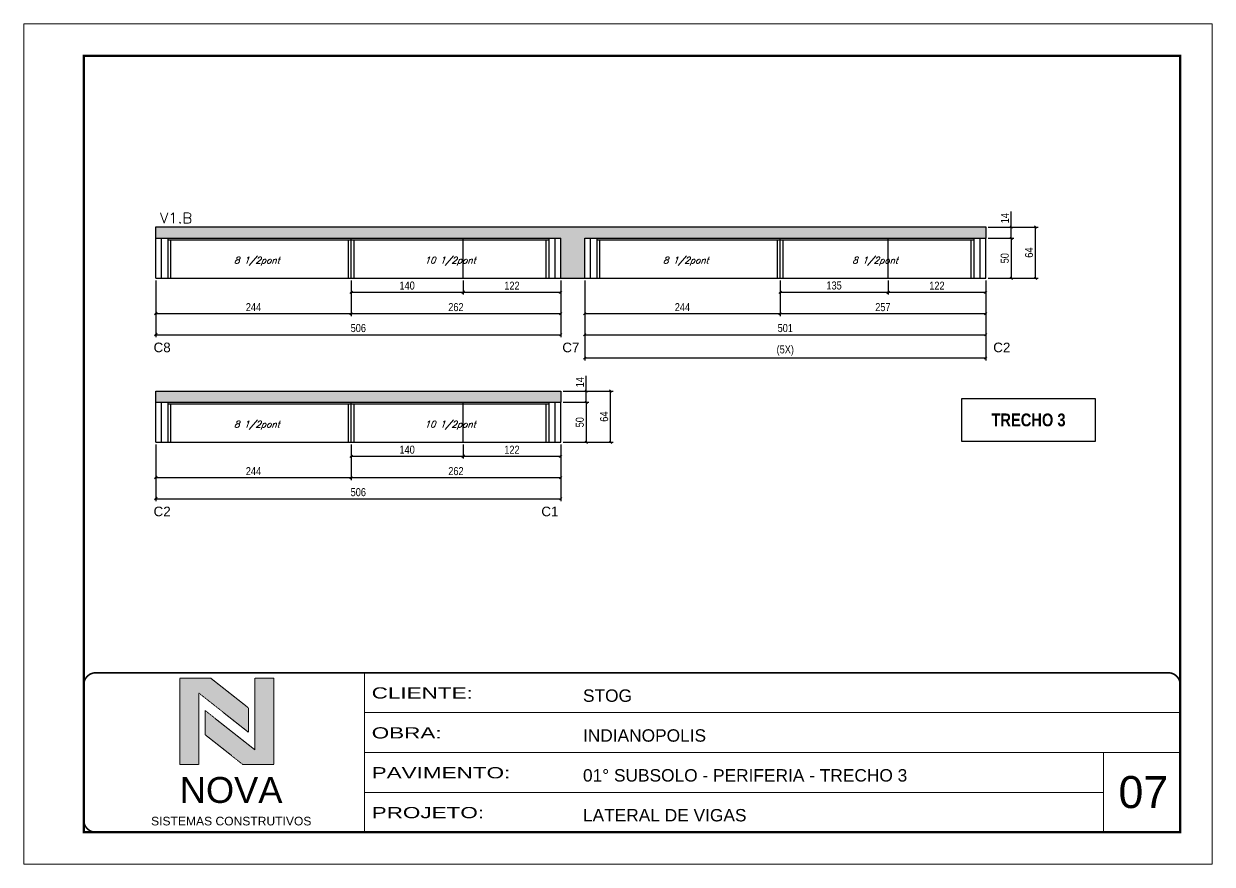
# Model space of a CAD drawing. Extents: x 0 to 6325, y 10169 to 19307.
# Drawn here: x 3170 to 4655, y 15911 to 16961 of the extents above; entities that cross this region are included whole.
import ezdxf

# ---------------------------------------------------------------- set-up
doc = ezdxf.new("R2010")
doc.units = 0
doc.linetypes.add('CONTINUO', pattern=[0])
doc.linetypes.add('DASHED', pattern=[0.75, 0.5, -0.25])
for name, color, linetype in [('1', 1, 'Continuous'), ('5', 5, 'Continuous'), ('COTA', 241, 'Continuous'), ('NOMENCLATURA', 7, 'Continuous'), ('Painéis', 200, 'Continuous'), ('SARR_2.2x7', 40, 'Continuous'), ('SARR_3.5x7', 81, 'Continuous'), ('texto', 7, 'Continuous')]:
    doc.layers.add(name, color=color, linetype=linetype)
for name, color, linetype, lineweight in [('CARIMBO', 255, 'Continuous', 9), ('CARIMBO-LEGENDA', 75, 'Continuous', 15), ('Folhas', 255, 'Continuous', 9), ('SARRAFO DE PRESSAO', 251, 'DASHED', 9), ('Texto Seção', 7, 'Continuous', 15)]:
    doc.layers.add(name, color=color, linetype=linetype, lineweight=lineweight)
doc.styles.add('arial', font='arial.ttf')
doc.styles.add('COTA TECNICA', font='techl___.ttf', dxfattribs={"height": 10})
doc.styles.add('REGUA-120', font='ROMANS.shx', dxfattribs={"height": 15})
doc.styles.add('ROMANC', font='techb___.ttf', dxfattribs={"height": 2.5})
doc.styles.add('Romans', font='romans.shx')
doc.styles.get("Standard").update_dxf_attribs({"font": 'arial.ttf'})
doc.styles.add('Tecnologia', font='')
doc.styles.get('Tecnologia').set_extended_font_data('Forgotten Futurist')
doc.dimstyles.new('PAINEL', dxfattribs={"dimtxt": 10, "dimasz": 3, "dimexe": 3, "dimexo": 3, "dimgap": 3, "dimtad": 1, "dimdec": 1, "dimzin": 12, "dimdsep": 46, "dimtxsty": 'COTA TECNICA', "dimblk1": 'OBLIQUE', "dimblk2": 'OBLIQUE', "dimsah": 1, "dimcen": 0.9, "dimclrd": 4, "dimclre": 4, "dimclrt": 240, "dimadec": 1, "dimazin": 3, "dimtfac": 1, "dimtdec": 1, "dimtmove": 0, "dimatfit": 3, "dimfxl": 1, "dimtolj": 1, "dimtzin": 12, "dimarcsym": 0})

# ---------------------------------------------------------------- blocks, each defined once
blk = doc.blocks.new('A$C64660E27')
at = {"layer": 'COTA', "true_color": 0x1a1a1a}
h = blk.add_hatch(color=250, dxfattribs=at)
h.dxf.hatch_style = 1
h.paths.add_polyline_path([(185.4, -11.6), (142.4, -11.6), (142.4, -131.6), (168.8, -131.6), (168.8, -32.2), (237.7, -86.7), (237.7, -53)])
at = {"layer": 'COTA'}
h = blk.add_hatch(color=20, dxfattribs=at)
h.dxf.hatch_style = 1
h.paths.add_polyline_path([(273, -11.4), (246.6, -11.4), (246.6, -111.1), (177.7, -56.6), (177.7, -90.2), (230, -131.6), (273, -131.6)])
for p, q in [((142.4, -131.6), (142.4, -11.6)), ((142.4, -11.6), (185.4, -11.6)), ((185.4, -11.6), (237.7, -53)), ((273, -11.4), (246.6, -11.4)), ((246.6, -111.1), (246.6, -11.4)), ((273, -11.4), (273, -131.6)), ((168.8, -32.2), (237.7, -86.7)), ((168.8, -131.6), (168.8, -32.2)), ((246.6, -111.1), (177.7, -56.6)), ((177.7, -90.2), (177.7, -56.6)), ((237.7, -86.7), (237.7, -53)), ((230, -131.6), (177.7, -90.2)), ((142.4, -131.6), (168.8, -131.6)), ((273, -131.6), (230, -131.6))]:
    blk.add_line(p, q)
at = {"layer": 'CARIMBO-LEGENDA', "color": 7, "linetype": 'Continuous', "ltscale": 100, "style": 'arial'}
blk.add_text('NOVA', height=36, dxfattribs=at).set_placement((142.4, -184.8))
at = {"layer": 'CARIMBO-LEGENDA', "color": 7, "linetype": 'Continuous', "style": 'arial'}
blk.add_text('SISTEMAS CONSTRUTIVOS', height=12, dxfattribs=at).set_placement((102.5, -216))
blk = doc.blocks.new('9999999999')
at = {"color": 30, "linetype": 'CONTINUO'}
for p, q in [((98564.6, 34230.2), (98564.6, 34429.4)), ((98564.6, 34379.6), (99584, 34379.6)), ((98564.6, 34329.8), (99488, 34329.8)), ((99584, 34329.8), (99488, 34329.8)), ((99488, 34329.8), (99488, 34230.2)), ((98564.6, 34280), (99488, 34280))]:
    blk.add_line(p, q, dxfattribs=at)
at = {"color": 30, "linetype": 'CONTINUO', "const_width": 2}
blk.add_lwpolyline([(99584, 34230.2), (99584, 34414.4, 0.414214), (99569, 34429.4), (98229, 34429.4, 0.414214), (98214, 34414.4), (98214, 34245.2, 0.414214), (98229, 34230.2), (99584, 34230.2)], format="xyb", dxfattribs=at)
at = {"layer": 'Folhas'}
blk.add_lwpolyline([(98139, 34190.2), (99624, 34190.2), (99624, 35240.2), (98139, 35240.2)], close=True, dxfattribs=at)
at = {"layer": 'Folhas', "color": 30, "const_width": 3}
blk.add_lwpolyline([(98214, 34230.2), (99584, 34230.2), (99584, 35200.2), (98214, 35200.2)], close=True, dxfattribs=at)
at = {"xscale": 0.9, "yscale": 0.9, "zscale": 0.9}
blk.add_blockref('A$C64660E27', (98205.8, 34433.1), dxfattribs=at)
at = {"color": 7, "linetype": 'Continuous', "ltscale": 5, "style": 'arial'}
for s, height, p in [('STOG', 15.48, (98837.7, 34393.1)), ('INDIANOPOLIS', 15.483, (98837.7, 34343.3)), ('01° SUBSOLO - PERIFERIA - TRECHO 3', 15.483, (98837.7, 34293.5)), ('LATERAL DE VIGAS', 15.483, (98837.7, 34243.7))]:
    blk.add_text(s, height=height, dxfattribs=at).set_placement(p)
at = {"layer": 'Folhas', "color": 7, "style": 'Tecnologia', "width": 1.5}
for s, p in [('CLIENTE:', (98573.7, 34397.2)), ('OBRA:', (98573.7, 34347.3)), ('PAVIMENTO:', (98573.7, 34297.5)), ('PROJETO:', (98573.7, 34247.7))]:
    blk.add_text(s, height=14, dxfattribs=at).set_placement(p)
blk = doc.blocks.new('_Oblique')
at = {"layer": '1', "color": 0, "lineweight": -2}
blk.add_line((-0.5, -0.5), (0.5, 0.5), dxfattribs=at)
blk = doc.blocks.new('*D197')
at = {"layer": 'COTA', "color": 4, "linetype": 'ByBlock', "lineweight": -2, "transparency": 16777216}
for p, q in [((3335, 16640.5), (3335, 16596.3)), ((3579, 16640.5), (3579, 16596.3)), ((3335, 16599.3), (3579, 16599.3))]:
    blk.add_line(p, q, dxfattribs=at)
at = {"layer": 'Defpoints', "color": 0, "linetype": 'ByBlock', "transparency": 16777216}
for p in [(3335, 16643.5), (3579, 16643.5), (3579, 16599.3)]:
    blk.add_point(p, dxfattribs=at)
at = {"layer": 'COTA', "color": 4, "linetype": 'ByBlock', "lineweight": -2, "transparency": 16777216, "xscale": 3, "yscale": 3, "zscale": 3, "rotation": 180}
blk.add_blockref('_Oblique', (3335, 16599.3), dxfattribs=at)
at = {"layer": 'COTA', "color": 4, "linetype": 'ByBlock', "lineweight": -2, "transparency": 16777216, "xscale": 3, "yscale": 3, "zscale": 3}
blk.add_blockref('_Oblique', (3579, 16599.3), dxfattribs=at)
at = {"layer": 'COTA', "color": 240, "linetype": 'ByBlock', "transparency": 16777216, "insert": (3457, 16607.4), "char_height": 10, "attachment_point": 5, "style": 'COTA TECNICA'}
blk.add_mtext('\\A1;244', dxfattribs=at)
blk = doc.blocks.new('*D198')
at = {"layer": 'COTA', "color": 4, "linetype": 'ByBlock', "lineweight": -2, "transparency": 16777216}
for p, q in [((3579, 16640.5), (3579, 16596.3)), ((3841, 16640.5), (3841, 16596.3)), ((3579, 16599.3), (3841, 16599.3))]:
    blk.add_line(p, q, dxfattribs=at)
at = {"layer": 'Defpoints', "color": 0, "linetype": 'ByBlock', "transparency": 16777216}
for p in [(3579, 16643.5), (3841, 16643.5), (3841, 16599.3)]:
    blk.add_point(p, dxfattribs=at)
at = {"layer": 'COTA', "color": 4, "linetype": 'ByBlock', "lineweight": -2, "transparency": 16777216, "xscale": 3, "yscale": 3, "zscale": 3, "rotation": 180}
blk.add_blockref('_Oblique', (3579, 16599.3), dxfattribs=at)
at = {"layer": 'COTA', "color": 4, "linetype": 'ByBlock', "lineweight": -2, "transparency": 16777216, "xscale": 3, "yscale": 3, "zscale": 3}
blk.add_blockref('_Oblique', (3841, 16599.3), dxfattribs=at)
at = {"layer": 'COTA', "color": 240, "linetype": 'ByBlock', "transparency": 16777216, "insert": (3710, 16607.4), "char_height": 10, "width": 210.731, "attachment_point": 5, "style": 'COTA TECNICA'}
blk.add_mtext('\\A1;262', dxfattribs=at)
blk = doc.blocks.new('*D686')
at = {"layer": 'COTA', "color": 4, "linetype": 'ByBlock', "lineweight": -2, "transparency": 16777216}
for p, q in [((3335, 16640.5), (3335, 16570)), ((3841, 16640.5), (3841, 16570)), ((3335, 16573), (3841, 16573))]:
    blk.add_line(p, q, dxfattribs=at)
at = {"layer": 'Defpoints', "color": 0, "linetype": 'ByBlock', "transparency": 16777216}
for p in [(3335, 16643.5), (3841, 16643.5), (3841, 16573)]:
    blk.add_point(p, dxfattribs=at)
at = {"layer": 'COTA', "color": 4, "linetype": 'ByBlock', "lineweight": -2, "transparency": 16777216, "xscale": 3, "yscale": 3, "zscale": 3, "rotation": 180}
blk.add_blockref('_Oblique', (3335, 16573), dxfattribs=at)
at = {"layer": 'COTA', "color": 4, "linetype": 'ByBlock', "lineweight": -2, "transparency": 16777216, "xscale": 3, "yscale": 3, "zscale": 3}
blk.add_blockref('_Oblique', (3841, 16573), dxfattribs=at)
at = {"layer": 'COTA', "color": 240, "linetype": 'ByBlock', "transparency": 16777216, "insert": (3588, 16581.2), "char_height": 10, "attachment_point": 5, "style": 'COTA TECNICA'}
blk.add_mtext('\\A1;506', dxfattribs=at)
blk = doc.blocks.new('*D687')
at = {"layer": 'COTA', "color": 4, "lineweight": -2, "transparency": 16777216}
for p, q in [((3579, 16640.5), (3579, 16623.1)), ((3719, 16640.5), (3719, 16623.1)), ((3579, 16626.1), (3719, 16626.1))]:
    blk.add_line(p, q, dxfattribs=at)
at = {"layer": 'Defpoints', "color": 0, "transparency": 16777216}
for p in [(3579, 16643.5), (3719, 16643.5), (3719, 16626.1)]:
    blk.add_point(p, dxfattribs=at)
at = {"layer": 'COTA', "color": 4, "lineweight": -2, "transparency": 16777216, "xscale": 3, "yscale": 3, "zscale": 3, "rotation": 180}
blk.add_blockref('_Oblique', (3579, 16626.1), dxfattribs=at)
at = {"layer": 'COTA', "color": 4, "lineweight": -2, "transparency": 16777216, "xscale": 3, "yscale": 3, "zscale": 3}
blk.add_blockref('_Oblique', (3719, 16626.1), dxfattribs=at)
at = {"layer": 'COTA', "color": 240, "transparency": 16777216, "insert": (3649, 16634.3), "char_height": 10, "attachment_point": 5, "style": 'COTA TECNICA'}
blk.add_mtext('\\A1;140', dxfattribs=at)
blk = doc.blocks.new('*D688')
at = {"layer": 'COTA', "color": 4, "lineweight": -2, "transparency": 16777216}
for p, q in [((3719, 16640.5), (3719, 16623.1)), ((3841, 16640.5), (3841, 16623.1)), ((3719, 16626.1), (3841, 16626.1))]:
    blk.add_line(p, q, dxfattribs=at)
at = {"layer": 'Defpoints', "color": 0, "transparency": 16777216}
for p in [(3719, 16643.5), (3841, 16643.5), (3841, 16626.1)]:
    blk.add_point(p, dxfattribs=at)
at = {"layer": 'COTA', "color": 4, "lineweight": -2, "transparency": 16777216, "xscale": 3, "yscale": 3, "zscale": 3, "rotation": 180}
blk.add_blockref('_Oblique', (3719, 16626.1), dxfattribs=at)
at = {"layer": 'COTA', "color": 4, "lineweight": -2, "transparency": 16777216, "xscale": 3, "yscale": 3, "zscale": 3}
blk.add_blockref('_Oblique', (3841, 16626.1), dxfattribs=at)
at = {"layer": 'COTA', "color": 240, "transparency": 16777216, "insert": (3780, 16634.2), "char_height": 10, "attachment_point": 5, "style": 'COTA TECNICA'}
blk.add_mtext('\\A1;122', dxfattribs=at)
blk = doc.blocks.new('*D259')
at = {"layer": 'COTA', "color": 4, "linetype": 'ByBlock', "lineweight": -2, "transparency": 16777216}
for p, q in [((3871, 16640.5), (3871, 16596.3)), ((4115, 16640.5), (4115, 16596.3)), ((3871, 16599.3), (4115, 16599.3))]:
    blk.add_line(p, q, dxfattribs=at)
at = {"layer": 'Defpoints', "color": 0, "linetype": 'ByBlock', "transparency": 16777216}
for p in [(3871, 16643.5), (4115, 16643.5), (4115, 16599.3)]:
    blk.add_point(p, dxfattribs=at)
at = {"layer": 'COTA', "color": 4, "linetype": 'ByBlock', "lineweight": -2, "transparency": 16777216, "xscale": 3, "yscale": 3, "zscale": 3, "rotation": 180}
blk.add_blockref('_Oblique', (3871, 16599.3), dxfattribs=at)
at = {"layer": 'COTA', "color": 4, "linetype": 'ByBlock', "lineweight": -2, "transparency": 16777216, "xscale": 3, "yscale": 3, "zscale": 3}
blk.add_blockref('_Oblique', (4115, 16599.3), dxfattribs=at)
at = {"layer": 'COTA', "color": 240, "linetype": 'ByBlock', "transparency": 16777216, "insert": (3993, 16607.4), "char_height": 10, "attachment_point": 5, "style": 'COTA TECNICA'}
blk.add_mtext('\\A1;244', dxfattribs=at)
blk = doc.blocks.new('*D260')
at = {"layer": 'COTA', "color": 4, "linetype": 'ByBlock', "lineweight": -2, "transparency": 16777216}
for p, q in [((4115, 16640.5), (4115, 16596.3)), ((4372, 16640.5), (4372, 16596.3)), ((4115, 16599.3), (4372, 16599.3))]:
    blk.add_line(p, q, dxfattribs=at)
at = {"layer": 'Defpoints', "color": 0, "linetype": 'ByBlock', "transparency": 16777216}
for p in [(4115, 16643.5), (4372, 16643.5), (4372, 16599.3)]:
    blk.add_point(p, dxfattribs=at)
at = {"layer": 'COTA', "color": 4, "linetype": 'ByBlock', "lineweight": -2, "transparency": 16777216, "xscale": 3, "yscale": 3, "zscale": 3, "rotation": 180}
blk.add_blockref('_Oblique', (4115, 16599.3), dxfattribs=at)
at = {"layer": 'COTA', "color": 4, "linetype": 'ByBlock', "lineweight": -2, "transparency": 16777216, "xscale": 3, "yscale": 3, "zscale": 3}
blk.add_blockref('_Oblique', (4372, 16599.3), dxfattribs=at)
at = {"layer": 'COTA', "color": 240, "linetype": 'ByBlock', "transparency": 16777216, "insert": (4243.5, 16607.4), "char_height": 10, "width": 210.731, "attachment_point": 5, "style": 'COTA TECNICA'}
blk.add_mtext('\\A1;257', dxfattribs=at)
blk = doc.blocks.new('*D689')
at = {"layer": 'COTA', "color": 4, "linetype": 'ByBlock', "lineweight": -2, "transparency": 16777216}
for p, q in [((3871, 16640.5), (3871, 16570)), ((4372, 16640.5), (4372, 16570)), ((3871, 16573), (4372, 16573))]:
    blk.add_line(p, q, dxfattribs=at)
at = {"layer": 'Defpoints', "color": 0, "linetype": 'ByBlock', "transparency": 16777216}
for p in [(3871, 16643.5), (4372, 16643.5), (4372, 16573)]:
    blk.add_point(p, dxfattribs=at)
at = {"layer": 'COTA', "color": 4, "linetype": 'ByBlock', "lineweight": -2, "transparency": 16777216, "xscale": 3, "yscale": 3, "zscale": 3, "rotation": 180}
blk.add_blockref('_Oblique', (3871, 16573), dxfattribs=at)
at = {"layer": 'COTA', "color": 4, "linetype": 'ByBlock', "lineweight": -2, "transparency": 16777216, "xscale": 3, "yscale": 3, "zscale": 3}
blk.add_blockref('_Oblique', (4372, 16573), dxfattribs=at)
at = {"layer": 'COTA', "color": 240, "linetype": 'ByBlock', "transparency": 16777216, "insert": (4121.5, 16581.2), "char_height": 10, "attachment_point": 5, "style": 'COTA TECNICA'}
blk.add_mtext('\\A1;501', dxfattribs=at)
blk = doc.blocks.new('*D690')
at = {"layer": 'COTA', "color": 4, "lineweight": -2, "transparency": 16777216}
for p, q in [((4115, 16640.5), (4115, 16623.1)), ((4250, 16640.5), (4250, 16623.1)), ((4115, 16626.1), (4250, 16626.1))]:
    blk.add_line(p, q, dxfattribs=at)
at = {"layer": 'Defpoints', "color": 0, "transparency": 16777216}
for p in [(4115, 16643.5), (4250, 16643.5), (4250, 16626.1)]:
    blk.add_point(p, dxfattribs=at)
at = {"layer": 'COTA', "color": 4, "lineweight": -2, "transparency": 16777216, "xscale": 3, "yscale": 3, "zscale": 3, "rotation": 180}
blk.add_blockref('_Oblique', (4115, 16626.1), dxfattribs=at)
at = {"layer": 'COTA', "color": 4, "lineweight": -2, "transparency": 16777216, "xscale": 3, "yscale": 3, "zscale": 3}
blk.add_blockref('_Oblique', (4250, 16626.1), dxfattribs=at)
at = {"layer": 'COTA', "color": 240, "transparency": 16777216, "insert": (4182.5, 16634.4), "char_height": 10, "attachment_point": 5, "style": 'COTA TECNICA'}
blk.add_mtext('\\A1;135', dxfattribs=at)
blk = doc.blocks.new('*D691')
at = {"layer": 'COTA', "color": 4, "lineweight": -2, "transparency": 16777216}
for p, q in [((4250, 16640.5), (4250, 16623.1)), ((4372, 16640.5), (4372, 16623.1)), ((4250, 16626.1), (4372, 16626.1))]:
    blk.add_line(p, q, dxfattribs=at)
at = {"layer": 'Defpoints', "color": 0, "transparency": 16777216}
for p in [(4250, 16643.5), (4372, 16643.5), (4372, 16626.1)]:
    blk.add_point(p, dxfattribs=at)
at = {"layer": 'COTA', "color": 4, "lineweight": -2, "transparency": 16777216, "xscale": 3, "yscale": 3, "zscale": 3, "rotation": 180}
blk.add_blockref('_Oblique', (4250, 16626.1), dxfattribs=at)
at = {"layer": 'COTA', "color": 4, "lineweight": -2, "transparency": 16777216, "xscale": 3, "yscale": 3, "zscale": 3}
blk.add_blockref('_Oblique', (4372, 16626.1), dxfattribs=at)
at = {"layer": 'COTA', "color": 240, "transparency": 16777216, "insert": (4311, 16634.2), "char_height": 10, "attachment_point": 5, "style": 'COTA TECNICA'}
blk.add_mtext('\\A1;122', dxfattribs=at)
blk = doc.blocks.new('*D677')
at = {"layer": 'COTA', "color": 4, "lineweight": -2, "transparency": 16777216}
for p, q in [((3871, 16640.5), (3871, 16540.9)), ((4372, 16640.5), (4372, 16540.9)), ((3871, 16543.9), (4372, 16543.9))]:
    blk.add_line(p, q, dxfattribs=at)
at = {"layer": 'Defpoints', "color": 0, "transparency": 16777216}
for p in [(3871, 16643.5), (4372, 16643.5), (4372, 16543.9)]:
    blk.add_point(p, dxfattribs=at)
at = {"layer": 'COTA', "color": 4, "lineweight": -2, "transparency": 16777216, "xscale": 3, "yscale": 3, "zscale": 3, "rotation": 180}
blk.add_blockref('_Oblique', (3871, 16543.9), dxfattribs=at)
at = {"layer": 'COTA', "color": 4, "lineweight": -2, "transparency": 16777216, "xscale": 3, "yscale": 3, "zscale": 3}
blk.add_blockref('_Oblique', (4372, 16543.9), dxfattribs=at)
at = {"layer": 'COTA', "color": 240, "transparency": 16777216, "insert": (4121.5, 16553.1), "char_height": 10, "attachment_point": 5, "style": 'COTA TECNICA'}
blk.add_mtext('\\A1;(5X)', dxfattribs=at)
blk = doc.blocks.new('*D242')
at = {"layer": 'COTA', "color": 4, "lineweight": -2, "transparency": 16777216}
for p, q in [((4375, 16693.5), (4406.9, 16693.5)), ((4403.9, 16693.5), (4403.9, 16643.5)), ((4375, 16643.5), (4406.9, 16643.5))]:
    blk.add_line(p, q, dxfattribs=at)
at = {"layer": 'Defpoints', "color": 0, "transparency": 16777216}
for p in [(4372, 16693.5), (4372, 16643.5), (4403.9, 16643.5)]:
    blk.add_point(p, dxfattribs=at)
at = {"layer": 'COTA', "color": 4, "lineweight": -2, "transparency": 16777216, "xscale": 3, "yscale": 3, "zscale": 3}
for p, rotation in [((4403.9, 16693.5), 90), ((4403.9, 16643.5), 270)]:
    blk.add_blockref('_Oblique', p, dxfattribs=dict(at, rotation=rotation))
at = {"layer": 'COTA', "color": 240, "transparency": 16777216, "insert": (4395.8, 16668.5), "char_height": 10, "attachment_point": 5, "rotation": 90, "style": 'COTA TECNICA'}
blk.add_mtext('\\A1;50', dxfattribs=at)
blk = doc.blocks.new('*D243')
at = {"layer": 'COTA', "color": 4, "lineweight": -2, "transparency": 16777216}
for p, q in [((4403.9, 16707.5), (4403.9, 16726.7)), ((4375, 16707.5), (4406.9, 16707.5)), ((4403.9, 16693.5), (4403.9, 16707.5)), ((4375, 16693.5), (4406.9, 16693.5))]:
    blk.add_line(p, q, dxfattribs=at)
at = {"layer": 'Defpoints', "color": 0, "transparency": 16777216}
for p in [(4372, 16707.5), (4403.9, 16707.5), (4372, 16693.5)]:
    blk.add_point(p, dxfattribs=at)
at = {"layer": 'COTA', "color": 4, "lineweight": -2, "transparency": 16777216, "xscale": 3, "yscale": 3, "zscale": 3}
for p, rotation in [((4403.9, 16707.5), 90), ((4403.9, 16693.5), 270)]:
    blk.add_blockref('_Oblique', p, dxfattribs=dict(at, rotation=rotation))
at = {"layer": 'COTA', "color": 240, "transparency": 16777216, "insert": (4395.9, 16718.6), "char_height": 10, "attachment_point": 5, "rotation": 90, "style": 'COTA TECNICA'}
blk.add_mtext('\\A1;14', dxfattribs=at)
blk = doc.blocks.new('*D244')
at = {"layer": 'COTA', "color": 4, "lineweight": -2, "transparency": 16777216}
for p, q in [((4375, 16707.5), (4437.3, 16707.5)), ((4434.3, 16643.5), (4434.3, 16707.5)), ((4375, 16643.5), (4437.3, 16643.5))]:
    blk.add_line(p, q, dxfattribs=at)
at = {"layer": 'Defpoints', "color": 0, "transparency": 16777216}
for p in [(4372, 16707.5), (4434.3, 16707.5), (4372, 16643.5)]:
    blk.add_point(p, dxfattribs=at)
at = {"layer": 'COTA', "color": 4, "lineweight": -2, "transparency": 16777216, "xscale": 3, "yscale": 3, "zscale": 3}
for p, rotation in [((4434.3, 16707.5), 90), ((4434.3, 16643.5), 270)]:
    blk.add_blockref('_Oblique', p, dxfattribs=dict(at, rotation=rotation))
at = {"layer": 'COTA', "color": 240, "transparency": 16777216, "insert": (4426.2, 16675.5), "char_height": 10, "attachment_point": 5, "rotation": 90, "style": 'COTA TECNICA'}
blk.add_mtext('\\A1;64', dxfattribs=at)
blk = doc.blocks.new('*D252')
at = {"layer": 'COTA', "color": 4, "linetype": 'ByBlock', "lineweight": -2, "transparency": 16777216}
for p, q in [((3335, 16435.6), (3335, 16391.4)), ((3579, 16435.6), (3579, 16391.4)), ((3335, 16394.4), (3579, 16394.4))]:
    blk.add_line(p, q, dxfattribs=at)
at = {"layer": 'Defpoints', "color": 0, "linetype": 'ByBlock', "transparency": 16777216}
for p in [(3335, 16438.6), (3579, 16438.6), (3579, 16394.4)]:
    blk.add_point(p, dxfattribs=at)
at = {"layer": 'COTA', "color": 4, "linetype": 'ByBlock', "lineweight": -2, "transparency": 16777216, "xscale": 3, "yscale": 3, "zscale": 3, "rotation": 180}
blk.add_blockref('_Oblique', (3335, 16394.4), dxfattribs=at)
at = {"layer": 'COTA', "color": 4, "linetype": 'ByBlock', "lineweight": -2, "transparency": 16777216, "xscale": 3, "yscale": 3, "zscale": 3}
blk.add_blockref('_Oblique', (3579, 16394.4), dxfattribs=at)
at = {"layer": 'COTA', "color": 240, "linetype": 'ByBlock', "transparency": 16777216, "insert": (3457, 16402.5), "char_height": 10, "attachment_point": 5, "style": 'COTA TECNICA'}
blk.add_mtext('\\A1;244', dxfattribs=at)
blk = doc.blocks.new('*D253')
at = {"layer": 'COTA', "color": 4, "linetype": 'ByBlock', "lineweight": -2, "transparency": 16777216}
for p, q in [((3579, 16435.6), (3579, 16391.4)), ((3841, 16435.6), (3841, 16391.4)), ((3579, 16394.4), (3841, 16394.4))]:
    blk.add_line(p, q, dxfattribs=at)
at = {"layer": 'Defpoints', "color": 0, "linetype": 'ByBlock', "transparency": 16777216}
for p in [(3579, 16438.6), (3841, 16438.6), (3841, 16394.4)]:
    blk.add_point(p, dxfattribs=at)
at = {"layer": 'COTA', "color": 4, "linetype": 'ByBlock', "lineweight": -2, "transparency": 16777216, "xscale": 3, "yscale": 3, "zscale": 3, "rotation": 180}
blk.add_blockref('_Oblique', (3579, 16394.4), dxfattribs=at)
at = {"layer": 'COTA', "color": 4, "linetype": 'ByBlock', "lineweight": -2, "transparency": 16777216, "xscale": 3, "yscale": 3, "zscale": 3}
blk.add_blockref('_Oblique', (3841, 16394.4), dxfattribs=at)
at = {"layer": 'COTA', "color": 240, "linetype": 'ByBlock', "transparency": 16777216, "insert": (3710, 16402.5), "char_height": 10, "width": 210.731, "attachment_point": 5, "style": 'COTA TECNICA'}
blk.add_mtext('\\A1;262', dxfattribs=at)
blk = doc.blocks.new('*D679')
at = {"layer": 'COTA', "color": 4, "linetype": 'ByBlock', "lineweight": -2, "transparency": 16777216}
for p, q in [((3335, 16435.6), (3335, 16365.1)), ((3841, 16435.6), (3841, 16365.1)), ((3335, 16368.1), (3841, 16368.1))]:
    blk.add_line(p, q, dxfattribs=at)
at = {"layer": 'Defpoints', "color": 0, "linetype": 'ByBlock', "transparency": 16777216}
for p in [(3335, 16438.6), (3841, 16438.6), (3841, 16368.1)]:
    blk.add_point(p, dxfattribs=at)
at = {"layer": 'COTA', "color": 4, "linetype": 'ByBlock', "lineweight": -2, "transparency": 16777216, "xscale": 3, "yscale": 3, "zscale": 3, "rotation": 180}
blk.add_blockref('_Oblique', (3335, 16368.1), dxfattribs=at)
at = {"layer": 'COTA', "color": 4, "linetype": 'ByBlock', "lineweight": -2, "transparency": 16777216, "xscale": 3, "yscale": 3, "zscale": 3}
blk.add_blockref('_Oblique', (3841, 16368.1), dxfattribs=at)
at = {"layer": 'COTA', "color": 240, "linetype": 'ByBlock', "transparency": 16777216, "insert": (3588, 16376.2), "char_height": 10, "attachment_point": 5, "style": 'COTA TECNICA'}
blk.add_mtext('\\A1;506', dxfattribs=at)
blk = doc.blocks.new('*D680')
at = {"layer": 'COTA', "color": 4, "lineweight": -2, "transparency": 16777216}
for p, q in [((3579, 16435.6), (3579, 16418.2)), ((3719, 16435.6), (3719, 16418.2)), ((3579, 16421.2), (3719, 16421.2))]:
    blk.add_line(p, q, dxfattribs=at)
at = {"layer": 'Defpoints', "color": 0, "transparency": 16777216}
for p in [(3579, 16438.6), (3719, 16438.6), (3719, 16421.2)]:
    blk.add_point(p, dxfattribs=at)
at = {"layer": 'COTA', "color": 4, "lineweight": -2, "transparency": 16777216, "xscale": 3, "yscale": 3, "zscale": 3, "rotation": 180}
blk.add_blockref('_Oblique', (3579, 16421.2), dxfattribs=at)
at = {"layer": 'COTA', "color": 4, "lineweight": -2, "transparency": 16777216, "xscale": 3, "yscale": 3, "zscale": 3}
blk.add_blockref('_Oblique', (3719, 16421.2), dxfattribs=at)
at = {"layer": 'COTA', "color": 240, "transparency": 16777216, "insert": (3649, 16429.3), "char_height": 10, "attachment_point": 5, "style": 'COTA TECNICA'}
blk.add_mtext('\\A1;140', dxfattribs=at)
blk = doc.blocks.new('*D681')
at = {"layer": 'COTA', "color": 4, "lineweight": -2, "transparency": 16777216}
for p, q in [((3719, 16435.6), (3719, 16418.2)), ((3841, 16435.6), (3841, 16418.2)), ((3719, 16421.2), (3841, 16421.2))]:
    blk.add_line(p, q, dxfattribs=at)
at = {"layer": 'Defpoints', "color": 0, "transparency": 16777216}
for p in [(3719, 16438.6), (3841, 16438.6), (3841, 16421.2)]:
    blk.add_point(p, dxfattribs=at)
at = {"layer": 'COTA', "color": 4, "lineweight": -2, "transparency": 16777216, "xscale": 3, "yscale": 3, "zscale": 3, "rotation": 180}
blk.add_blockref('_Oblique', (3719, 16421.2), dxfattribs=at)
at = {"layer": 'COTA', "color": 4, "lineweight": -2, "transparency": 16777216, "xscale": 3, "yscale": 3, "zscale": 3}
blk.add_blockref('_Oblique', (3841, 16421.2), dxfattribs=at)
at = {"layer": 'COTA', "color": 240, "transparency": 16777216, "insert": (3780, 16429.3), "char_height": 10, "attachment_point": 5, "style": 'COTA TECNICA'}
blk.add_mtext('\\A1;122', dxfattribs=at)
blk = doc.blocks.new('*D254')
at = {"layer": 'COTA', "color": 4, "lineweight": -2, "transparency": 16777216}
for p, q in [((3844, 16488.6), (3875.9, 16488.6)), ((3872.9, 16488.6), (3872.9, 16438.6)), ((3844, 16438.6), (3875.9, 16438.6))]:
    blk.add_line(p, q, dxfattribs=at)
at = {"layer": 'Defpoints', "color": 0, "transparency": 16777216}
for p in [(3841, 16488.6), (3841, 16438.6), (3872.9, 16438.6)]:
    blk.add_point(p, dxfattribs=at)
at = {"layer": 'COTA', "color": 4, "lineweight": -2, "transparency": 16777216, "xscale": 3, "yscale": 3, "zscale": 3}
for p, rotation in [((3872.9, 16488.6), 90), ((3872.9, 16438.6), 270)]:
    blk.add_blockref('_Oblique', p, dxfattribs=dict(at, rotation=rotation))
at = {"layer": 'COTA', "color": 240, "transparency": 16777216, "insert": (3864.8, 16463.6), "char_height": 10, "attachment_point": 5, "rotation": 90, "style": 'COTA TECNICA'}
blk.add_mtext('\\A1;50', dxfattribs=at)
blk = doc.blocks.new('*D255')
at = {"layer": 'COTA', "color": 4, "lineweight": -2, "transparency": 16777216}
for p, q in [((3872.9, 16502.6), (3872.9, 16521.7)), ((3844, 16502.6), (3875.9, 16502.6)), ((3872.9, 16488.6), (3872.9, 16502.6)), ((3844, 16488.6), (3875.9, 16488.6))]:
    blk.add_line(p, q, dxfattribs=at)
at = {"layer": 'Defpoints', "color": 0, "transparency": 16777216}
for p in [(3841, 16502.6), (3872.9, 16502.6), (3841, 16488.6)]:
    blk.add_point(p, dxfattribs=at)
at = {"layer": 'COTA', "color": 4, "lineweight": -2, "transparency": 16777216, "xscale": 3, "yscale": 3, "zscale": 3}
for p, rotation in [((3872.9, 16502.6), 90), ((3872.9, 16488.6), 270)]:
    blk.add_blockref('_Oblique', p, dxfattribs=dict(at, rotation=rotation))
at = {"layer": 'COTA', "color": 240, "transparency": 16777216, "insert": (3864.9, 16513.7), "char_height": 10, "attachment_point": 5, "rotation": 90, "style": 'COTA TECNICA'}
blk.add_mtext('\\A1;14', dxfattribs=at)
blk = doc.blocks.new('*D256')
at = {"layer": 'COTA', "color": 4, "lineweight": -2, "transparency": 16777216}
for p, q in [((3844, 16502.6), (3906.3, 16502.6)), ((3903.3, 16438.6), (3903.3, 16502.6)), ((3844, 16438.6), (3906.3, 16438.6))]:
    blk.add_line(p, q, dxfattribs=at)
at = {"layer": 'Defpoints', "color": 0, "transparency": 16777216}
for p in [(3841, 16502.6), (3903.3, 16502.6), (3841, 16438.6)]:
    blk.add_point(p, dxfattribs=at)
at = {"layer": 'COTA', "color": 4, "lineweight": -2, "transparency": 16777216, "xscale": 3, "yscale": 3, "zscale": 3}
for p, rotation in [((3903.3, 16502.6), 90), ((3903.3, 16438.6), 270)]:
    blk.add_blockref('_Oblique', p, dxfattribs=dict(at, rotation=rotation))
at = {"layer": 'COTA', "color": 240, "transparency": 16777216, "insert": (3895.2, 16470.6), "char_height": 10, "attachment_point": 5, "rotation": 90, "style": 'COTA TECNICA'}
blk.add_mtext('\\A1;64', dxfattribs=at)

msp = doc.modelspace()

# ---------------------------------------------------------------- hatches: boundary and pattern name
at = {"layer": 'COTA'}
h = msp.add_hatch(dxfattribs=at)
h.set_pattern_fill('AR-CONC', color=241, scale=0.03)
h.set_pattern_definition([(50, (39.285, -166.4835), (5.4655401, -0.4781726), [0.5715, -6.2865]), (355, (39.285, -166.4835), (-1.0573026, 5.7317054), [0.4572, -5.0292175]), (100.451445, (39.74, -166.5234), (4.4082374, 5.2535326), [0.4857003, -5.3427073]), (46.1842, (39.285, -164.9595), (8.1323712, -1.2612698), [0.85725, -9.42975]), (96.63556, (39.9625, -165.065), (7.122124, 7.4227837), [0.7285507, -8.0140682]), (351.18415, (39.285, -164.9595), (7.122124, 7.4227837), [0.685799, -7.543792]), (21, (40.047, -165.3405), (4.5484317, -3.067956), [0.5715, -6.2865]), (326, (40.047, -165.3405), (1.8540609, 5.525639), [0.4572, -5.0292]), (71.451445, (40.426, -165.596), (6.4024926, 2.457683), [0.4857003, -5.3426981]), (37.5, (39.2848, -166.4835), (0.0926581, 2.53665117), [0, -4.96824, 0, -5.1054, 0, -5.04825]), (7.5, (39.2848, -166.4835), (2.00458988, 3.00541724), [0, -2.91084, 0, -4.85394, 0, -1.92405]), (327.5, (37.5855, -166.4835), (4.06771786, -0.17186232), [0, -1.905, 0, -5.9436, 0, -7.8867]), (317.5, (36.8235, -166.4835), (4.44387544, 0.7627947), [0, -2.4765, 0, -3.94716, 0, -5.6007])])
h.paths.add_polyline_path([(3840.97, 16643.54), (3870.97, 16643.54), (3870.97, 16693.54), (4371.97, 16693.54), (4371.97, 16707.54), (3334.97, 16707.54), (3334.97, 16693.54), (3840.97, 16693.54)])
h = msp.add_hatch(dxfattribs=at)
h.set_pattern_fill('AR-CONC', color=241, scale=0.03)
h.set_pattern_definition([(50, (39.285, -154.5845), (5.4655401, -0.4781726), [0.5715, -6.2865]), (355, (39.285, -154.5845), (-1.0573026, 5.7317054), [0.4572, -5.0292175]), (100.451445, (39.74, -154.6243), (4.4082374, 5.2535326), [0.4857003, -5.3427073]), (46.1842, (39.285, -153.0605), (8.1323712, -1.2612698), [0.85725, -9.42975]), (96.63556, (39.9625, -153.1656), (7.122124, 7.4227837), [0.7285507, -8.0140682]), (351.18415, (39.285, -153.0605), (7.122124, 7.4227837), [0.685799, -7.543792]), (21, (40.047, -153.4415), (4.5484317, -3.067956), [0.5715, -6.2865]), (326, (40.047, -153.4415), (1.8540609, 5.525639), [0.4572, -5.0292]), (71.451445, (40.426, -153.697), (6.4024926, 2.457683), [0.4857003, -5.3426981]), (37.5, (39.2848, -154.5845), (0.0926581, 2.53665117), [0, -4.96824, 0, -5.1054, 0, -5.04825]), (7.5, (39.2848, -154.5845), (2.00458988, 3.00541724), [0, -2.91084, 0, -4.85394, 0, -1.92405]), (327.5, (37.5855, -154.5845), (4.06771786, -0.17186232), [0, -1.905, 0, -5.9436, 0, -7.8867]), (317.5, (36.8235, -154.5845), (4.44387544, 0.7627947), [0, -2.4765, 0, -3.94716, 0, -5.6007])])
h.paths.add_polyline_path([(3334.97, 16502.62), (3334.97, 16488.62), (3840.97, 16488.62), (3840.97, 16502.62)])

# ---------------------------------------------------------------- linework, layer by layer
for p, q in [((3334.97, 16693.54), (3334.97, 16707.54)), ((3334.97, 16707.54), (4371.97, 16707.54)), ((4371.97, 16707.54), (4371.97, 16693.54)), ((3840.97, 16643.54), (3870.97, 16643.54)), ((3334.97, 16488.62), (3334.97, 16502.62)), ((3334.97, 16502.62), (3840.97, 16502.62)), ((3840.97, 16502.62), (3840.97, 16488.62))]:
    msp.add_line(p, q, dxfattribs=at)
msp.add_lwpolyline([(4342.03, 16493.23), (4508.81, 16493.23), (4508.81, 16439.57), (4342.03, 16439.57)], close=True, dxfattribs=at)
at = {"layer": 'Painéis', "linetype": 'ByBlock'}
for p, q in [((3334.97, 16693.54), (3840.97, 16693.54)), ((3334.97, 16643.54), (3334.97, 16693.54)), ((3578.97, 16643.54), (3578.97, 16693.54)), ((3718.97, 16643.54), (3718.97, 16693.54)), ((3840.97, 16643.54), (3840.97, 16693.54)), ((3870.97, 16693.54), (4371.97, 16693.54)), ((3870.97, 16643.54), (3870.97, 16693.54)), ((4114.97, 16643.54), (4114.97, 16693.54)), ((4249.97, 16643.54), (4249.97, 16693.54)), ((4371.97, 16643.54), (4371.97, 16693.54)), ((3334.97, 16643.54), (3840.97, 16643.54)), ((3870.97, 16643.54), (4371.97, 16643.54)), ((3334.97, 16488.62), (3840.97, 16488.62)), ((3334.97, 16438.62), (3334.97, 16488.62)), ((3578.97, 16438.62), (3578.97, 16488.62)), ((3718.97, 16438.62), (3718.97, 16488.62)), ((3840.97, 16438.62), (3840.97, 16488.62)), ((3334.97, 16438.62), (3840.97, 16438.62))]:
    msp.add_line(p, q, dxfattribs=at)
at = {"layer": 'SARR_2.2x7', "linetype": 'Continuous'}
for p, q in [((3341.97, 16643.54), (3341.97, 16693.54)), ((3833.97, 16643.54), (3833.97, 16693.54)), ((3877.97, 16643.54), (3877.97, 16693.54)), ((4364.97, 16643.54), (4364.97, 16693.54)), ((3349.97, 16691.34), (3578.97, 16691.34)), ((3578.97, 16691.34), (3825.97, 16691.34)), ((3885.97, 16691.34), (4114.97, 16691.34)), ((4114.97, 16691.34), (4356.97, 16691.34)), ((3341.97, 16438.62), (3341.97, 16488.62)), ((3349.97, 16486.42), (3578.97, 16486.42)), ((3578.97, 16486.42), (3825.97, 16486.42)), ((3833.97, 16438.62), (3833.97, 16488.62))]:
    msp.add_line(p, q, dxfattribs=at)
at = {"layer": 'SARR_3.5x7'}
for p, q in [((3349.97, 16693.54), (3349.97, 16643.54)), ((3825.97, 16693.54), (3825.97, 16643.54)), ((3885.97, 16693.54), (3885.97, 16643.54)), ((4356.97, 16693.54), (4356.97, 16643.54)), ((3353.47, 16691.34), (3353.47, 16643.54)), ((3575.47, 16691.34), (3575.47, 16643.54)), ((3582.47, 16691.34), (3582.47, 16643.54)), ((3822.47, 16691.34), (3822.47, 16643.54)), ((3889.47, 16691.34), (3889.47, 16643.54)), ((4111.47, 16691.34), (4111.47, 16643.54)), ((4118.47, 16691.34), (4118.47, 16643.54)), ((4353.47, 16691.34), (4353.47, 16643.54)), ((3349.97, 16643.54), (3353.47, 16643.54)), ((3822.47, 16643.54), (3825.97, 16643.54)), ((3885.97, 16643.54), (3889.47, 16643.54)), ((4353.47, 16643.54), (4356.97, 16643.54)), ((3349.97, 16488.62), (3349.97, 16438.62)), ((3353.47, 16486.42), (3353.47, 16438.62)), ((3575.47, 16486.42), (3575.47, 16438.62)), ((3582.47, 16486.42), (3582.47, 16438.62)), ((3822.47, 16486.42), (3822.47, 16438.62)), ((3825.97, 16488.62), (3825.97, 16438.62)), ((3349.97, 16438.62), (3353.47, 16438.62)), ((3822.47, 16438.62), (3825.97, 16438.62))]:
    msp.add_line(p, q, dxfattribs=at)

# ---------------------------------------------------------------- block references
at = {"layer": 'SARRAFO DE PRESSAO', "color": 6, "linetype": 'ByBlock'}
msp.add_blockref('9999999999', (-94968.98, -18278.78), dxfattribs=at)

# ---------------------------------------------------------------- texts
at = {"layer": '5', "linetype": 'Continuous'}
for s, p in [('C8', (3332.18, 16551.08)), ('C7', (3842.92, 16551.08)), ('C2', (4381.35, 16551.08)), ('C2', (3332.18, 16346.16)), ('C1', (3816.7, 16346.16))]:
    msp.add_text(s, height=12, rotation=0.00004, dxfattribs=at).set_placement(p)
at = {"layer": 'CARIMBO', "style": 'arial'}
msp.add_text('07', height=40, dxfattribs=at).set_placement((4537.86, 15981.57))
at = {"layer": 'NOMENCLATURA', "color": 2, "insert": (4425.42, 16466.4), "char_height": 16, "attachment_point": 5, "style": 'ROMANC'}
msp.add_mtext('TRECHO 3', dxfattribs=at)
at = {"layer": 'texto', "color": 2, "char_height": 8, "attachment_point": 5, "style": 'Romans'}
for s, insert in [('{\\Q19;\\C256;8 1/2pont}', (3461.33, 16664.76)), ('{\\Q19;\\C256;10 1/2pont}', (3702.83, 16664.76)), ('{\\Q19;\\C256;8 1/2pont}', (3997.33, 16664.76)), ('{\\Q19;\\C256;8 1/2pont}', (4233.83, 16664.76)), ('{\\Q19;\\C256;8 1/2pont}', (3461.33, 16459.84)), ('{\\Q19;\\C256;10 1/2pont}', (3702.83, 16459.84))]:
    msp.add_mtext(s, dxfattribs=dict(at, insert=insert))
at = {"layer": 'Texto Seção', "style": 'REGUA-120', "width": 1.05}
msp.add_text('V1.B', height=13, dxfattribs=at).set_placement((3340.2, 16712.22))

# ---------------------------------------------------------------- dimensions: what is measured, and where the dimension line sits
at = {"layer": 'COTA'}
for base, p1, p2, picture, middle in [((4403.94, 16707.54), (4371.97, 16693.54), (4371.97, 16707.54), '*D243', (4395.87, 16718.6)), ((4434.33, 16707.54), (4371.97, 16643.54), (4371.97, 16707.54), '*D244', (4426.23, 16675.54)), ((4403.94, 16643.54), (4371.97, 16693.54), (4371.97, 16643.54), '*D242', (4395.83, 16668.54)), ((3872.94, 16502.62), (3840.97, 16488.62), (3840.97, 16502.62), '*D255', (3864.87, 16513.68)), ((3903.33, 16502.62), (3840.97, 16438.62), (3840.97, 16502.62), '*D256', (3895.23, 16470.62)), ((3872.94, 16438.62), (3840.97, 16488.62), (3840.97, 16438.62), '*D254', (3864.83, 16463.62))]:
    dim = msp.add_linear_dim(base=base, p1=p1, p2=p2, angle=90, dimstyle='PAINEL', dxfattribs=at)
    dim.commit()
    dim.dimension.update_dxf_attribs({"geometry": picture, "text_midpoint": middle})
at = {"layer": 'COTA', "linetype": 'ByBlock'}
for base, p1, p2, picture, middle in [((3578.97, 16599.31), (3334.97, 16643.54), (3578.97, 16643.54), '*D197', (3456.97, 16607.38)), ((3840.97, 16573.05), (3334.97, 16643.54), (3840.97, 16643.54), '*D686', (3587.97, 16581.16)), ((4114.97, 16599.31), (3870.97, 16643.54), (4114.97, 16643.54), '*D259', (3992.97, 16607.38)), ((4371.97, 16573.05), (3870.97, 16643.54), (4371.97, 16643.54), '*D689', (4121.47, 16581.16)), ((3578.97, 16394.39), (3334.97, 16438.62), (3578.97, 16438.62), '*D252', (3456.97, 16402.46)), ((3840.97, 16368.13), (3334.97, 16438.62), (3840.97, 16438.62), '*D679', (3587.97, 16376.24))]:
    dim = msp.add_linear_dim(base=base, p1=p1, p2=p2, dimstyle='PAINEL', dxfattribs=at)
    dim.commit()
    dim.dimension.update_dxf_attribs({"geometry": picture, "text_midpoint": middle})
for base, p1, p2, picture, middle in [((3840.97, 16599.31), (3578.97, 16643.54), (3840.97, 16643.54), '*D198', (3709.97, 16607.41)), ((4371.97, 16599.31), (4114.97, 16643.54), (4371.97, 16643.54), '*D260', (4243.47, 16607.42)), ((3840.97, 16394.39), (3578.97, 16438.62), (3840.97, 16438.62), '*D253', (3709.97, 16402.49))]:
    dim = msp.add_linear_dim(base=base, p1=p1, p2=p2, dimstyle='PAINEL', override={"dimtmove": 1}, dxfattribs=at)
    dim.commit()
    dim.dimension.update_dxf_attribs({"geometry": picture, "text_midpoint": middle})
at = {"layer": 'COTA'}
for base, p1, p2, picture, middle in [((3718.97, 16626.15), (3578.97, 16643.54), (3718.97, 16643.54), '*D687', (3648.97, 16634.25)), ((4249.97, 16626.15), (4114.97, 16643.54), (4249.97, 16643.54), '*D690', (4182.47, 16634.37)), ((3718.97, 16421.23), (3578.97, 16438.62), (3718.97, 16438.62), '*D680', (3648.97, 16429.33))]:
    dim = msp.add_linear_dim(base=base, p1=p1, p2=p2, dimstyle='PAINEL', dxfattribs=at)
    dim.commit()
    dim.dimension.update_dxf_attribs({"geometry": picture, "text_midpoint": middle})
for base, p1, p2, picture, middle in [((3840.97, 16626.15), (3718.97, 16643.54), (3840.97, 16643.54), '*D688', (3779.97, 16634.21)), ((4371.97, 16626.15), (4249.97, 16643.54), (4371.97, 16643.54), '*D691', (4310.97, 16634.21)), ((3840.97, 16421.23), (3718.97, 16438.62), (3840.97, 16438.62), '*D681', (3779.97, 16429.29))]:
    dim = msp.add_linear_dim(base=base, p1=p1, p2=p2, dimstyle='PAINEL', override={"dimtmove": 1}, dxfattribs=at)
    dim.commit()
    dim.dimension.update_dxf_attribs({"geometry": picture, "text_midpoint": middle})
dim = msp.add_linear_dim(base=(4371.97, 16543.87), p1=(3870.97, 16643.54), p2=(4371.97, 16643.54), text='(5X)', dimstyle='PAINEL', dxfattribs=at)
dim.commit()
dim.dimension.update_dxf_attribs({"geometry": '*D677', "text_midpoint": (4121.47, 16553.09)})

doc.saveas('drawing.dxf')
